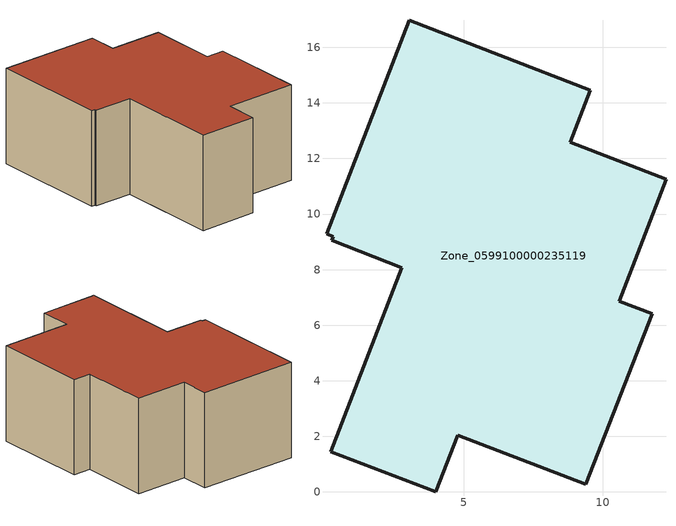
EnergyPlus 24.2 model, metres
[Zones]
Zone_0599100000235119
 floor ground (C_G): 10.58,6.87 11.77,6.41 9.39,0.27 4.78,2.04 3.98,0 0.21,1.45 2.77,8.06 0.25,9.05 0.29,9.18 0.05,9.29 3.03,16.98 9.55,14.45 8.83,12.59 12.27,11.25 z0
 wall outside (C_F): 0.21,1.45 3.98,0 4.78,2.04 9.39,0.27 11.77,6.41 10.58,6.87 12.27,11.25 8.83,12.59 9.55,14.45 3.03,16.98 0.05,9.29 0.29,9.18 0.25,9.05 2.77,8.06 0.21,1.45 z0:6.51
 roof outside (C_R): 0.29,9.18 0.25,9.05 2.77,8.06 0.21,1.45 3.98,0 4.78,2.04 9.39,0.27 11.77,6.41 10.58,6.87 12.27,11.25 8.83,12.59 9.55,14.45 3.03,16.98 0.05,9.29 z6.51
[BUILDING]
Pand.0599100000235119: North Axis=0; Terrain=City; Loads Convergence Tolerance Value=0.04; Temperature Convergence Tolerance Value=0.4; Solar Distribution=FullExterior; Maximum Number of Warmup Days=25; Minimum Number of Warmup Days=1
[Site:Location]
Rotterdam.The.Hague.AP_ZH_NLD Design_Conditions: Latitude=51.96; Longitude=4.45; Time Zone=1; Elevation=-4.5
[SITE:GROUNDTEMPERATURE:BUILDINGSURFACE]
18, 18, 18, 18, 18, 18, 18, 18, 18, 18, 18, 18
[MATERIAL] Thermal Absorptance=0.9; Solar Absorptance=0.7; Visible Absorptance=0.7
Name | Roughness | Thickness | Conductivity | Density | Specific Heat
G.D.1975-1991 | MediumSmooth | 0.15 | 0.288461 | 540 | 1210
F.D.1975-1991 | Rough | 0.3 | 0.230769 | 1920 | 840
R.D.1975-1991 | MediumRough | 0.2 | 0.153846 | 1500 | 1000
[CONSTRUCTION]
C_G: G.D.1975-1991
C_F: F.D.1975-1991
C_R: R.D.1975-1991
[ZONE]
Zone_0599100000235119: Type=1; Multiplier=1; Ceiling Height=Autocalculate; Volume=Autocalculate; Floor Area=autocalculate; Part of Total Floor Area=Yes
[ZONEINFILTRATION:DESIGNFLOWRATE]
Infil_Zone_0599100000235119: Zone or ZoneList or Space or SpaceList=Zone_0599100000235119; Schedule=AlwaysOn; Design Flow Rate Calculation Method=Flow/Area; Flow Rate per Floor Area=0.0042; Constant Term Coefficient=1; Temperature Term Coefficient=0; Velocity Term Coefficient=0; Velocity Squared Term Coefficient=0
[HVACTEMPLATE:ZONE:IDEALLOADSAIRSYSTEM]
Zone_0599100000235119: Maximum Heating Supply Air Temperature=50; Minimum Cooling Supply Air Temperature=13; Maximum Heating Supply Air Humidity Ratio=0.0156; Minimum Cooling Supply Air Humidity Ratio=0.0077; Heating Limit=NoLimit; Cooling Limit=NoLimit; Dehumidification Control Type=ConstantSensibleHeatRatio; Cooling Sensible Heat Ratio=0.7; Dehumidification Setpoint=60; Humidification Control Type=None; Humidification Setpoint=30; Outdoor Air Method=None; Outdoor Air Flow Rate per Person=0.00944; Outdoor Air Flow Rate per Zone Floor Area=0; Outdoor Air Flow Rate per Zone=0; Demand Controlled Ventilation Type=None; Outdoor Air Economizer Type=NoEconomizer; Heat Recovery Type=None; Sensible Heat Recovery Effectiveness=0.7; Latent Heat Recovery Effectiveness=0.65
[ZONECONTROL:THERMOSTAT]
ThermostatControl_Zone_0599100000235119: Zone or ZoneList=Zone_0599100000235119; Control Type Schedule=DualSetpointControlType; Control 1=Thermostat_Zone_0599100000235119; Temperature Difference Between Cutout And Setpoint=0
[THERMOSTATSETPOINT:DUALSETPOINT]
Thermostat_Zone_0599100000235119: Heating Setpoint Temperature Schedule=HeatingSetpoint_Zone_0599100000235119; Cooling Setpoint Temperature Schedule=CoolingSetpoint_Zone_0599100000235119
[SCHEDULE:COMPACT]
HeatingSetpoint_Zone_0599100000235119: Through: 12/31, For: AllDays, Until: 24:00, 21
CoolingSetpoint_Zone_0599100000235119: Through: 12/31, For: AllDays, Until: 24:00, 24
DualSetpointControlType: Through: 12/31, For: AllDays, Until: 24:00, 4
AlwaysOn: Through: 12/31, For: AllDays, Until: 24:00, 1
